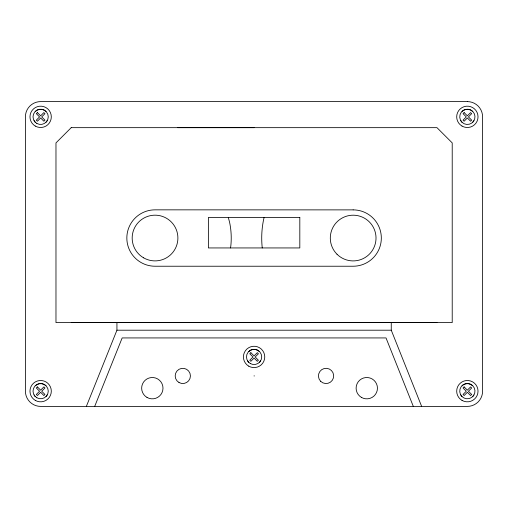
<?xml version="1.0" encoding="UTF-8"?>
<svg xmlns="http://www.w3.org/2000/svg" width="508" height="508" viewBox="0 0 508 508"><rect width="100%" height="100%" fill="white"/><g stroke="black" fill="none" stroke-linecap="round" stroke-linejoin="round"><path stroke-width="0.76" d="M230.511 247.942L230.816 245.999A76.2 76.2 0 0 0 229.572 222.193L228.302 217.462M264.141 217.462L263.716 219.043A91.44 91.44 0 0 0 262.217 247.612L262.268 247.942M86.36 406.4L116.935 330.2L116.935 322.58M94.691 406.4L122.168 337.934L386.017 337.934L413.315 406.4M46.031 122.231L47.238 120.65M46.031 396.551L47.238 394.97M259.48 362.318L260.693 360.737M472.751 122.231L473.958 120.65M472.751 396.551L473.958 394.97M35.249 111.449C38.119 108.547 43.161 108.547 46.031 111.449M35.249 385.769C38.119 382.867 43.161 382.867 46.031 385.769M461.969 111.449C464.839 108.547 469.881 108.547 472.751 111.449M248.704 351.542C251.568 348.64 256.616 348.64 259.48 351.542M461.969 385.769C464.839 382.867 469.881 382.867 472.751 385.769M116.935 330.2L391.262 330.2L421.64 406.4M254.006 375.92L254.432 375.92M460.762 120.65L461.969 122.231A7.62 7.62 0 0 0 474.72 118.815A7.62 7.62 0 0 0 465.385 109.48A7.62 7.62 0 0 0 461.969 122.231M460.762 394.97L461.969 396.551A7.62 7.62 0 0 0 474.72 393.135A7.62 7.62 0 0 0 465.385 383.8A7.62 7.62 0 0 0 461.969 396.551M247.491 360.737L248.704 362.318M34.042 120.65L35.249 122.231M34.042 394.97L35.249 396.551M391.255 322.58L391.262 330.2M436.975 322.58L71.215 322.58M254.095 127.66L177.895 127.66M37.408 112.592L36.328 113.671L39.56 116.903L36.328 120.136L37.408 121.215L40.64 117.983L43.872 121.215L44.952 120.136L41.72 116.903L44.952 113.671L43.872 112.592L40.64 115.83L37.408 112.592M71.215 127.66L55.975 142.9L55.975 322.58L452.215 322.58L452.215 142.9L436.975 127.66L71.215 127.66M37.408 386.912L36.328 387.991L39.56 391.224L36.328 394.456L37.408 395.535L40.64 392.303L43.872 395.535L44.952 394.456L41.72 391.224L44.952 387.991L43.872 386.912L40.64 390.15L37.408 386.912M464.128 112.592L463.048 113.671L466.28 116.903L463.048 120.136L464.128 121.215L467.36 117.983L470.592 121.215L471.672 120.136L468.44 116.903L471.672 113.671L470.592 112.592L467.36 115.83L464.128 112.592M250.857 352.685L249.784 353.759L253.016 356.991L249.784 360.223L250.857 361.302L254.089 358.07L257.327 361.302L258.401 360.223L255.168 356.991L258.401 353.759L257.327 352.685L254.089 355.918L250.857 352.685M464.128 386.912L463.048 387.991L466.28 391.224L463.048 394.456L464.128 395.535L467.36 392.303L470.592 395.535L471.672 394.456L468.44 391.224L471.672 387.991L470.592 386.912L467.36 390.15L464.128 386.912M467.36 101.6L40.64 101.6A15.24 15.24 0 0 0 25.4 116.84L25.4 391.16A15.24 15.24 0 0 0 40.64 406.4L467.36 406.4A15.24 15.24 0 0 0 482.6 391.16L482.6 116.84A15.24 15.24 0 0 0 467.36 101.6M353.155 209.88L155.035 209.842A28.194 28.194 0 0 0 126.841 238.036A28.194 28.194 0 0 0 155.035 266.23L353.155 266.23A28.175 28.175 0 0 0 381.33 238.055A28.175 28.175 0 0 0 353.155 209.88L353.155 209.88M299.815 217.462L208.375 217.462L208.375 247.942L299.815 247.942L299.815 217.462M320.669 381.311A7.62 7.62 0 0 0 333.419 377.895A7.62 7.62 0 0 0 324.085 368.56A7.62 7.62 0 0 0 320.669 381.311M146.99 397.415A10.668 10.668 0 0 0 162.992 388.175A10.668 10.668 0 0 0 146.99 378.936A10.668 10.668 0 0 0 146.99 397.415M361.448 397.415A10.668 10.668 0 0 0 377.45 388.175A10.668 10.668 0 0 0 361.448 378.936A10.668 10.668 0 0 0 361.448 397.415M336.995 254.216A22.86 22.86 0 0 0 375.241 243.973A22.86 22.86 0 0 0 347.237 215.976A22.86 22.86 0 0 0 336.995 254.216M143.605 257.835A22.86 22.86 0 0 0 177.895 238.036A22.86 22.86 0 0 0 143.605 218.237A22.86 22.86 0 0 0 143.605 257.835M178.994 382.518A7.62 7.62 0 0 0 190.424 375.92A7.62 7.62 0 0 0 178.994 369.322A7.62 7.62 0 0 0 178.994 382.518M36.83 123.438A7.62 7.62 0 0 0 48.26 116.84A7.62 7.62 0 0 0 36.83 110.242A7.62 7.62 0 0 0 36.83 123.438M462.026 126.079A10.668 10.668 0 0 0 478.028 116.84A10.668 10.668 0 0 0 462.026 107.601A10.668 10.668 0 0 0 462.026 126.079M462.026 400.399A10.668 10.668 0 0 0 478.028 391.16A10.668 10.668 0 0 0 462.026 381.921A10.668 10.668 0 0 0 462.026 400.399M35.306 400.399A10.668 10.668 0 0 0 51.308 391.16A10.668 10.668 0 0 0 35.306 381.921A10.668 10.668 0 0 0 35.306 400.399M250.279 363.525A7.62 7.62 0 0 0 261.709 356.927A7.62 7.62 0 0 0 250.279 350.33A7.62 7.62 0 0 0 250.279 363.525M248.755 366.166A10.668 10.668 0 0 0 264.757 356.927A10.668 10.668 0 0 0 248.755 347.688A10.668 10.668 0 0 0 248.755 366.166M35.306 126.079A10.668 10.668 0 0 0 51.308 116.84A10.668 10.668 0 0 0 35.306 107.601A10.668 10.668 0 0 0 35.306 126.079M36.83 397.758A7.62 7.62 0 0 0 48.26 391.16A7.62 7.62 0 0 0 36.83 384.562A7.62 7.62 0 0 0 36.83 397.758"/></g></svg>
